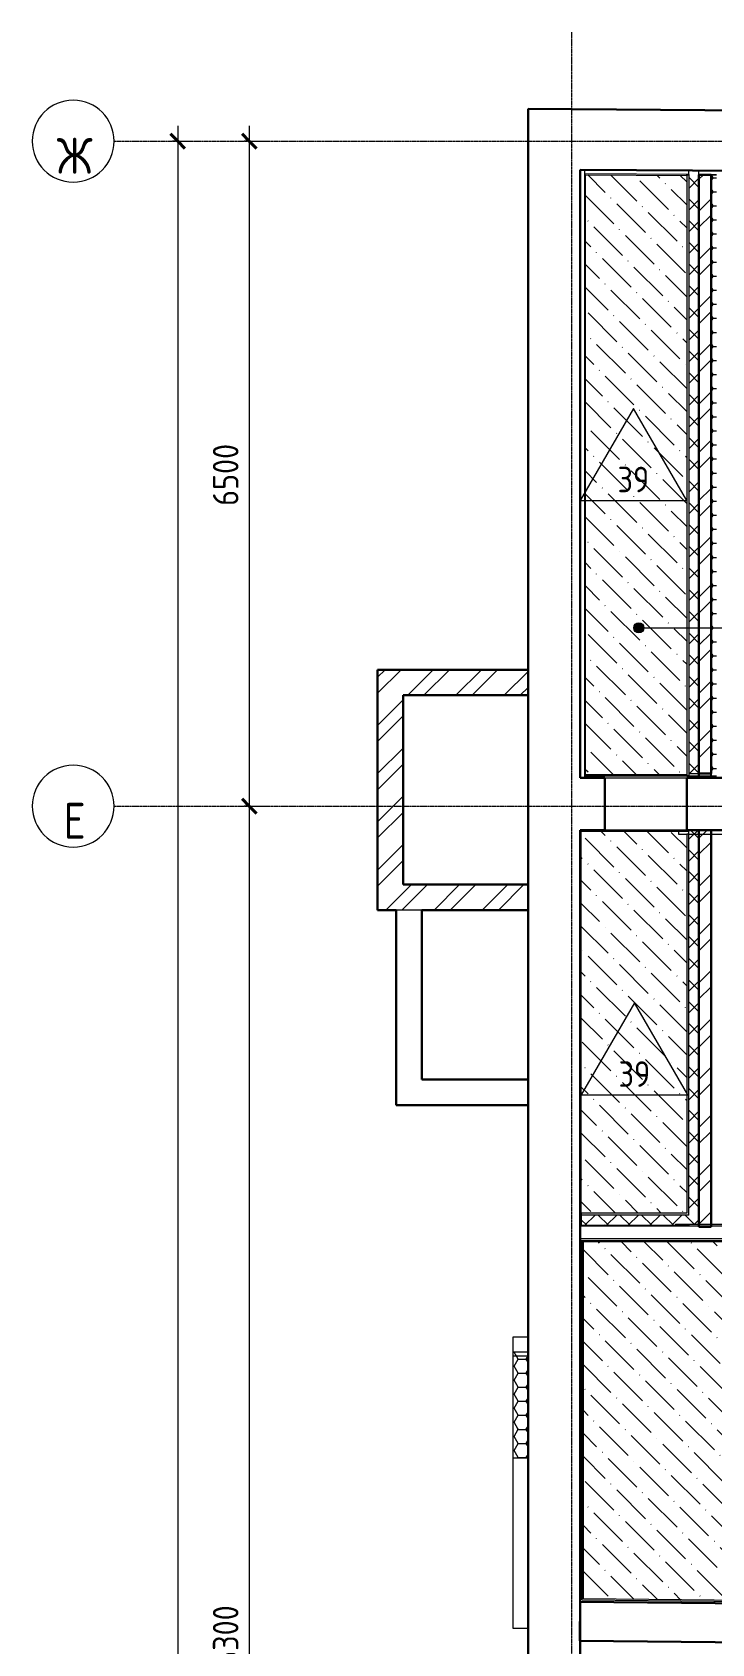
# Model space of a CAD drawing. Header units: millimetres. Extents: x -11773 to 96226, y -4908 to 46494.
# Drawn here: x -11773 to -5133, y 28356 to 44110 of the extents above; entities that cross this region are included whole.
import ezdxf

# ---------------------------------------------------------------- set-up
doc = ezdxf.new("R2010")
doc.units = ezdxf.units.MM
doc.linetypes.add('ADSK_Линия сетки', pattern=[25, 20, -2.5, 0, -2.5])
for name, color, linetype, lineweight in [('Каркас', 7, 'Continuous', 18), ('Марки', 7, 'Continuous', 20), ('Оси', 7, 'Continuous', 9), ('Отметки', 7, 'Continuous', 9), ('Перекрытие штриховка', 7, 'Continuous', 18), ('Размеры', 7, 'Continuous', 9), ('Размеры-100', 7, 'Continuous', 9), ('Стены внутренние', 7, 'Continuous', 18), ('Стены наружные', 7, 'Continuous', 18), ('Стены несущие', 7, 'Continuous', 30), ('Стены отделка', 7, 'Continuous', 30), ('Стены перегородки', 7, 'Continuous', 30), ('Стены штриховка', 7, 'Continuous', 9)]:
    doc.layers.add(name, color=color, linetype=linetype, lineweight=lineweight)
doc.styles.add('GOST Common', font='GOST_Common.ttf', dxfattribs={"width": 0.9, "height": 350})
doc.styles.add('GOST Common_1', font='GOST_Common.ttf', dxfattribs={"width": 0.9, "height": 250})
doc.styles.add('GOST Common_2', font='GOST_Common.ttf', dxfattribs={"width": 0.9, "height": 250})
doc.dimstyles.new('ADSK_Основной_2_5_мм', dxfattribs={"dimscale": 304.8, "dimtxt": 251.428749, "dimasz": 0.463911, "dimexe": 0.492126, "dimexo": 0.492126, "dimgap": 0.098425, "dimtad": 1, "dimrnd": 0.01, "dimdsep": 46, "dimtxsty": 'GOST Common_1', "dimblk1": 'OBLIQUE', "dimblk2": 'OBLIQUE', "dimsah": 1, "dimcen": 0.09, "dimdle": 0.492126, "dimazin": 2, "dimtfac": 1, "dimtdec": 4, "dimtix": 1, "dimtmove": 0, "dimatfit": 3, "dimfxl": 1, "dimtvp": 1, "dimtolj": 1, "dimtzin": 0, "dimlwd": 20, "dimlwe": 20, "dimarcsym": 2})
pattern_1 = [(135, (0, 0), (-308.69595, 84.18955), [396.875, -79.375, 3.353, -76.022])]
pattern_2 = [(45, (0, 0), (-235.7317, 235.7317), []), (45, (157.15, 0), (-235.7317, 235.7317), [])]
pattern_3 = [(45, (0, 0), (-106.066, 106.066), []), (135, (0, 0), (-106.066, -106.066), [])]
pattern_4 = [(0, (0, 0), (119.062, 68.741), [79.375, -158.75]), (120, (0, 0), (-119.06295, 68.74108), [79.375, -158.75]), (60, (0, 0), (5e-05, 137.48208), [0, -158.75, 79.375, 0])]

# ---------------------------------------------------------------- blocks, each defined once
blk = doc.blocks.new('Перемычка_ 2Арматуры - ПР-1_3-5267500-План полов подвала')
at = {"layer": 'Каркас', "lineweight": 9}
blk.add_line((480, -140), (458, -140), dxfattribs=at)
blk = doc.blocks.new('Уголок РП _ГОСТ 8509-93_ - Арматура-5267535-План полов подвала')
at = {"layer": 'Каркас', "lineweight": 9}
blk.add_line((-458, 0), (-480, 0), dxfattribs=at)
blk = doc.blocks.new('Уголок РП _ГОСТ 8509-93_ - Арматура-5267536-План полов подвала')
at = {"layer": 'Каркас', "lineweight": 9}
for p, q in [((-458, 12), (-480, 12)), ((-480, 6), (-458, 6)), ((-480, 0), (-458, 0))]:
    blk.add_line(p, q, dxfattribs=at)
blk = doc.blocks.new('Ось сетки - Круг_Ø8 мм-8258-План полов подвала')
at = {"layer": 'Оси', "lineweight": 20}
for start, end in [(360, 180), (180, 360)]:
    blk.add_arc((0, 0), 4, start, end, dxfattribs=at)
blk = doc.blocks.new('DIMBLOCK11-План полов подвала')
at = {"layer": 'Размеры-100', "lineweight": 20, "transparency": 16777216}
for p, q in [((-9652, 43195), (-9652, 36545)), ((-9652, 43045), (-9702, 43045)), ((-9652, 43045), (-9502, 43045)), ((-9652, 36545), (-9702, 36545)), ((-9652, 36545), (-9502, 36545))]:
    blk.add_line(p, q, dxfattribs=at)
at = {"layer": 'Размеры-100', "lineweight": 40, "transparency": 16777216}
for p, q in [((-9652, 43045), (-9722, 43116)), ((-9652, 43045), (-9581, 42974)), ((-9652, 36545), (-9722, 36616)), ((-9652, 36545), (-9581, 36474))]:
    blk.add_line(p, q, dxfattribs=at)
at = {"layer": 'Размеры-100', "color": 0, "lineweight": 20, "transparency": 16777216, "insert": (-10008, 39480), "char_height": 250, "width": 756.84, "attachment_point": 1, "rotation": 90, "line_spacing_factor": 1.022761, "style": 'GOST Common_1'}
blk.add_mtext('6500', dxfattribs=at)
blk = doc.blocks.new('_Oblique')
at = {"color": 0, "linetype": 'ByBlock', "lineweight": -2}
blk.add_line((-0.5, -0.5), (0.5, 0.5), dxfattribs=at)
blk = doc.blocks.new('DIMBLOCK12-План полов подвала')
at = {"layer": 'Размеры-100', "lineweight": 40, "transparency": 16777216}
for p, q in [((-9652, 36545), (-9722, 36616)), ((-9652, 36545), (-9581, 36474)), ((-9652, 20245), (-9722, 20316)), ((-9652, 20245), (-9581, 20174))]:
    blk.add_line(p, q, dxfattribs=at)
at = {"layer": 'Размеры-100', "lineweight": 20, "transparency": 16777216}
for p, q in [((-9652, 36545), (-9702, 36545)), ((-9652, 36545), (-9652, 20245)), ((-9652, 36545), (-9502, 36545)), ((-9652, 20245), (-9702, 20245)), ((-9652, 20245), (-9502, 20245))]:
    blk.add_line(p, q, dxfattribs=at)
at = {"layer": 'Размеры-100', "color": 0, "lineweight": 20, "transparency": 16777216, "insert": (-10008, 28024), "char_height": 250, "width": 889.8, "attachment_point": 1, "rotation": 90, "line_spacing_factor": 1.022761, "style": 'GOST Common_1'}
blk.add_mtext('16300', dxfattribs=at)
blk = doc.blocks.new('ADSK_Марка_ПерекрытиеПол - Экземпляр_Отделка пола-158379-План полов подвала')
at = {"layer": 'Марки', "color": 1, "true_color": 0xff0000}
for p, q in [((0, 9), (-5.2, 0)), ((5.2, 0), (0, 9)), ((-5.2, 0), (5.2, 0))]:
    blk.add_line(p, q, dxfattribs=at)
blk = doc.blocks.new('DIMBLOCK15-План полов подвала')
at = {"layer": 'Размеры-100', "lineweight": 20, "transparency": 16777216}
for p, q in [((-10352, 43195), (-10352, 8145)), ((-10352, 43045), (-10402, 43045)), ((-10352, 43045), (-10202, 43045)), ((-10352, 8295), (-10402, 8295)), ((-10352, 8295), (-10202, 8295))]:
    blk.add_line(p, q, dxfattribs=at)
at = {"layer": 'Размеры-100', "lineweight": 40, "transparency": 16777216}
for p, q in [((-10352, 43045), (-10422, 43116)), ((-10352, 43045), (-10281, 42974)), ((-10352, 8295), (-10422, 8366)), ((-10352, 8295), (-10281, 8224))]:
    blk.add_line(p, q, dxfattribs=at)
at = {"layer": 'Размеры-100', "color": 0, "lineweight": 20, "transparency": 16777216, "insert": (-10708, 25265), "char_height": 250, "width": 971.62, "attachment_point": 1, "rotation": 90, "line_spacing_factor": 1.022761, "style": 'GOST Common_1'}
blk.add_mtext('34750', dxfattribs=at)

msp = doc.modelspace()

# ---------------------------------------------------------------- hatches: boundary and pattern name
at = {"layer": 'Отметки'}
h = msp.add_hatch(color=256, dxfattribs=at)
edge = h.paths.add_edge_path()
edge.add_arc((-5844.999, 38287.388), 50, 0, 360)
at = {"layer": 'Перекрытие штриховка', "lineweight": 9, "true_color": 0x787878}
h = msp.add_hatch(dxfattribs=at)
h.set_pattern_fill('FP_14', color=8, style=0, pattern_type=2)
h.set_pattern_definition(pattern_1)
h.paths.add_polyline_path([(-5377.788, 36849.95), (-5377.788, 42708.342), (-6367.788, 42715.767), (-6367.788, 36849.95), (-6177.788, 36849.95)])
h.paths.add_polyline_path([(-6377.788, 42725.842), (-6377.788, 42765.843), (-6377.788, 42765.582), (-6377.788, 42726.663)])
h = msp.add_hatch(dxfattribs=at)
h.set_pattern_fill('FP_34', color=8, style=0, pattern_type=2)
h.set_pattern_definition([(135, (0, 0), (-308.69666, 84.19025), [396.875, -79.375, 3.353, -76.022])])
h.paths.add_polyline_path([(-6354.384, 32437.111), (-5485.971, 32437.111), (-5485.971, 32447.111), (-6407.788, 32447.111), (-6407.788, 32547.111), (-6417.788, 32546.917), (-6417.788, 32437.111), (-6407.788, 32437.111)])
h.paths.add_polyline_path([(-5377.788, 32567.111), (-5377.788, 36269.95), (-5457.202, 36269.95), (-5457.202, 36299.95), (-6407.788, 36299.95), (-6407.788, 32567.111), (-6295.508, 32567.111)])
h = msp.add_hatch(dxfattribs=at)
h.set_pattern_fill('FP_14', color=8, style=0, pattern_type=2)
h.set_pattern_definition(pattern_1)
h.paths.add_polyline_path([(-440, 28740.218), (-440, 31189.95), (-390, 31189.95), (-390, 31169.95), (-135, 31169.95), (-135, 32169.95), (-390, 32169.95), (-390, 32189.95), (-440, 32189.95), (-440, 32287.111), (-6387.788, 32287.111), (-6387.788, 28794.897), (-1054.192, 28745.864)])
at = {"layer": 'Стены внутренние', "lineweight": 9}
h = msp.add_hatch(dxfattribs=at)
h.set_pattern_fill('FP_43', color=256, style=0, pattern_type=2)
h.set_pattern_definition(pattern_3)
h.paths.add_polyline_path([(-5357.788, 36862.427), (-5257.788, 36862.427), (-5257.788, 42757.444), (-5357.788, 42757.444), (-5357.788, 37768.704)])
h = msp.add_hatch(dxfattribs=at)
h.set_pattern_fill('FP_36', color=256, style=0, pattern_type=2)
h.set_pattern_definition(pattern_2)
h.paths.add_polyline_path([(-5253.954, 36862.427), (-5137.788, 36862.427), (-5137.788, 42716.544), (-5257.788, 42717.443), (-5257.788, 36862.427)])
h = msp.add_hatch(dxfattribs=at)
h.set_pattern_fill('FP_52', color=256, style=0, pattern_type=2)
h.set_pattern_definition(pattern_4)
h.paths.add_polyline_path([(-5137.788, 36839.95), (-5087.788, 36839.95), (-5087.975, 42716.169), (-5137.788, 42716.544), (-5137.788, 36840.112)])
h = msp.add_hatch(dxfattribs=at)
h.set_pattern_fill('FP_36', color=256, style=0, pattern_type=2)
h.set_pattern_definition(pattern_2)
h.paths.add_polyline_path([(-6927.788, 37627.823), (-6927.788, 37877.823), (-8398.193, 37877.823), (-8398.193, 37627.823), (-7353.834, 37627.823)])
h = msp.add_hatch(dxfattribs=at)
h.set_pattern_fill('FP_36', color=256, style=0, pattern_type=2)
h.set_pattern_definition(pattern_2)
h.paths.add_polyline_path([(-8398.193, 35777.907), (-8148.193, 35777.907), (-8148.193, 37627.823), (-8398.193, 37627.823), (-8398.193, 36309.95)])
h = msp.add_hatch(dxfattribs=at)
h.set_pattern_fill('FP_43', color=256, style=0, pattern_type=2)
h.set_pattern_definition(pattern_3)
h.paths.add_polyline_path([(-5257.788, 32442.111), (-5257.788, 36304.95), (-5357.788, 36299.95), (-5357.788, 32457.111), (-5272.073, 32457.111)])
h = msp.add_hatch(dxfattribs=at)
h.set_pattern_fill('FP_36', color=256, style=0, pattern_type=2)
h.set_pattern_definition(pattern_2)
h.paths.add_polyline_path([(-5137.788, 32437.111), (-5137.788, 36309.95), (-5257.788, 36309.95), (-5257.788, 32437.111), (-5253.954, 32437.111)])
h = msp.add_hatch(dxfattribs=at)
h.set_pattern_fill('FP_36', color=256, style=0, pattern_type=2)
h.set_pattern_definition(pattern_2)
h.paths.add_polyline_path([(-8216.708, 35527.907), (-6927.788, 35527.907), (-6927.788, 35777.907), (-8398.193, 35777.907), (-8398.193, 35527.907)])
h = msp.add_hatch(dxfattribs=at)
h.set_pattern_fill('FP_43', color=256, style=0, pattern_type=2)
h.set_pattern_definition(pattern_3)
h.paths.add_polyline_path([(-5360.449, 32447.111), (-5357.788, 32447.111), (-5357.788, 32547.111), (-6407.788, 32547.111), (-6407.788, 32447.111), (-6349.855, 32447.111)])
at = {"layer": 'Стены наружные', "lineweight": 9}
h = msp.add_hatch(dxfattribs=at)
h.set_pattern_fill('FP_52', color=256, style=0, pattern_type=2)
h.set_pattern_definition(pattern_4)
h.paths.add_polyline_path([(-6967.054, 30170), (-6927.788, 30170), (-6927.788, 31206.976), (-7077.788, 31206.976), (-7077.788, 30170)])

# ---------------------------------------------------------------- linework, layer by layer
at = {"layer": 'Оси', "linetype": 'ADSK_Линия сетки'}
for p, q in [((-6500.435, 4292.971), (-6500.435, 44110.064)), ((-10973.221, 43045), (56115, 43045)), ((-10973.221, 36545), (56115, 36545))]:
    msp.add_line(p, q, dxfattribs=at)
at = {"layer": 'Отметки', "lineweight": 20}
msp.add_line((-5844.999, 38287.388), (-4319.467, 38287.388), dxfattribs=at)
at = {"layer": 'Отметки'}
msp.add_circle((-5844.999, 38287.388), 50, dxfattribs=at)
at = {"layer": 'Стены несущие'}
for p, q in [((-6927.788, 43359.985), (-6927.788, 8263.064)), ((-2332.345, 43325.52), (-6927.788, 43359.985)), ((-6417.788, 42766.143), (-6417.788, 36819.95)), ((-6417.788, 42766.143), (-2366.769, 42735.762)), ((-5137.788, 42717.443), (-5257.788, 42717.443)), ((-5257.788, 42717.443), (-5257.788, 36862.427)), ((-5137.788, 42717.443), (-5137.788, 36862.427)), ((-6927.788, 37877.823), (-8398.193, 37877.823)), ((-8398.193, 37877.823), (-8398.193, 35527.907)), ((-6927.788, 37627.823), (-6927.788, 37877.823)), ((-8148.193, 37627.823), (-6927.788, 37627.823)), ((-8148.193, 35777.907), (-8148.193, 37627.823)), ((-6417.788, 36819.95), (-6177.788, 36819.95)), ((-6177.788, 36309.95), (-6177.788, 36819.95)), ((-5377.788, 36819.95), (-5377.788, 36309.95)), ((1084, 36819.95), (-5377.788, 36819.95)), ((-5257.788, 36862.427), (-5137.788, 36862.427)), ((-6417.788, 36309.95), (-6177.788, 36309.95)), ((-6417.788, 20612.525), (-6417.788, 36309.95)), ((-5377.788, 36309.95), (-390, 36309.95)), ((-5257.788, 36310.813), (-5257.788, 32430.813)), ((-5137.788, 36310.813), (-5257.788, 36310.813)), ((-5137.788, 32430.813), (-5137.788, 36310.813)), ((-6927.788, 35777.907), (-8148.193, 35777.907)), ((-8398.193, 35527.907), (-8216.708, 35527.907)), ((-8216.708, 35527.907), (-8216.708, 33622.877)), ((-7966.708, 33872.877), (-7966.708, 35527.907)), ((-7966.708, 35527.907), (-6927.788, 35527.907)), ((-6927.788, 33872.877), (-7966.708, 33872.877)), ((-8216.708, 33622.877), (-6927.788, 33622.877)), ((-5257.788, 32430.813), (-5137.788, 32430.813)), ((-6417.393, 28765.167), (-6420.886, 28385.184)), ((-390, 28709.757), (-6417.393, 28765.167)), ((-6420.886, 28385.184), (357.388, 28322.87))]:
    msp.add_line(p, q, dxfattribs=at)
at = {"layer": 'Стены отделка', "lineweight": 9}
for p, q in [((-6377.788, 42765.582), (-6417.788, 42765.582)), ((-6377.488, 42765.841), (-6377.788, 42725.842)), ((-6377.788, 42765.582), (-6377.788, 36819.95)), ((-5357.788, 42718.193), (-6377.788, 42725.842)), ((-6367.788, 36849.95), (-6367.788, 42715.767)), ((-6367.788, 42715.767), (-5377.788, 42708.342)), ((-5377.788, 42712.892), (-5377.788, 42718.343)), ((-5357.788, 42712.892), (-5377.788, 42712.892)), ((-5377.788, 42708.342), (-5377.788, 36849.95)), ((-5357.788, 42718.193), (-5357.788, 36844.95)), ((-5257.788, 42717.443), (-5087.788, 42716.168)), ((-5087.788, 42716.169), (-5137.788, 42716.544)), ((-6417.788, 36819.95), (-6417.788, 36819.95)), ((-6377.788, 36839.95), (-5137.788, 36839.95)), ((-5377.788, 36849.95), (-6367.788, 36849.95)), ((-6177.788, 36819.95), (-5377.788, 36819.95)), ((-5377.788, 36844.95), (-5357.788, 36844.95)), ((-5377.788, 36839.95), (-5377.788, 36844.95)), ((-5357.788, 36862.427), (-5257.788, 36862.427)), ((-5137.788, 36862.427), (-5137.788, 36839.95)), ((-5137.788, 36839.95), (-5087.788, 36839.95)), ((-6407.788, 32567.111), (-6407.788, 36299.95)), ((-6407.788, 36299.95), (-5357.788, 36299.95)), ((-5377.788, 36309.95), (-6177.788, 36309.95)), ((-5457.202, 36309.95), (-5457.202, 36269.95)), ((-5457.202, 36269.95), (-5377.788, 36269.95)), ((-5377.788, 36269.95), (-5377.788, 32567.111)), ((-5357.788, 36304.95), (-5357.788, 36309.95)), ((-5257.788, 36304.95), (-5357.788, 36304.95)), ((-5357.788, 32547.111), (-5357.788, 36299.95)), ((-5357.788, 36269.95), (-390, 36269.95)), ((-5357.788, 32547.111), (-6417.788, 32547.111)), ((-5377.788, 32567.111), (-6407.788, 32567.111)), ((-6407.788, 32547.111), (-6407.788, 32447.111)), ((-5485.971, 32457.111), (-5485.971, 32437.111)), ((-5485.971, 32457.111), (-390, 32457.111)), ((-6417.788, 32297.111), (-430, 32297.111)), ((-6407.788, 32447.111), (-5357.788, 32447.111)), ((-6397.788, 28784.988), (-6397.788, 32297.111)), ((-5357.788, 32447.111), (-5357.788, 32442.111)), ((-5357.788, 32442.111), (-5257.788, 32442.111)), ((-6387.788, 32287.111), (-440, 32287.111)), ((-6387.788, 28794.897), (-6387.788, 32287.111)), ((-6927.788, 31354.474), (-7077.788, 31354.474)), ((-7077.788, 31354.474), (-7077.788, 28508.334)), ((-6927.788, 31206.976), (-7077.788, 31206.976)), ((-7077.788, 31170), (-6927.788, 31170)), ((-6927.788, 30170), (-7077.788, 30170)), ((-6417.788, 28785.172), (-6417.209, 28785.167)), ((-6417.209, 28785.167), (-6417.393, 28765.167)), ((-6417.393, 28765.167), (-411.921, 28709.958)), ((-6397.788, 28784.988), (-411.737, 28729.958)), ((-440, 28740.218), (-6387.788, 28794.897)), ((-7077.788, 28508.334), (-6927.788, 28508.334))]:
    msp.add_line(p, q, dxfattribs=at)
at = {"layer": 'Стены перегородки', "lineweight": 18}
for p, q in [((-390, 32437.111), (-6417.788, 32437.111)), ((-6417.788, 32317.111), (-390, 32317.111))]:
    msp.add_line(p, q, dxfattribs=at)
at = {"layer": 'Стены штриховка'}
for p, q in [((-5377.788, 42708.342), (-5377.788, 42712.892)), ((-5357.788, 42718.193), (-5357.788, 42758.194)), ((-5257.788, 42717.443), (-5257.788, 42757.444)), ((-5377.788, 36844.95), (-5377.788, 36849.95)), ((-5357.788, 36269.95), (-5377.788, 36269.95)), ((-5357.788, 36299.95), (-5357.788, 36304.95)), ((-7966.708, 35527.907), (-8216.708, 35527.907)), ((-6407.788, 32567.111), (-6407.788, 32547.111))]:
    msp.add_line(p, q, dxfattribs=at)

# ---------------------------------------------------------------- block references
at = {"layer": 'Каркас'}
for name, p, rotation in [('Уголок РП _ГОСТ 8509-93_ - Арматура-5267536-План полов подвала', (-5252.088, 37319.95), 89.99999999999966), ('Перемычка_ 2Арматуры - ПР-1_3-5267500-План полов подвала', (-5117.788, 37319.95), 269.9999999999993), ('Уголок РП _ГОСТ 8509-93_ - Арматура-5267535-План полов подвала', (-5143.488, 37319.95), 89.99999999999893)]:
    msp.add_blockref(name, p, dxfattribs=dict(at, rotation=rotation))
at = {"layer": 'Марки', "color": 1, "true_color": 0xff0000, "xscale": 99.99999999999993, "yscale": 99.99999999999993, "zscale": 99.99999999999993}
for p in [(-5897.788, 39533.247), (-5887.788, 33720.916)]:
    msp.add_blockref('ADSK_Марка_ПерекрытиеПол - Экземпляр_Отделка пола-158379-План полов подвала', p, dxfattribs=at)
at = {"layer": 'Оси', "lineweight": 20, "xscale": 99.99999999999993, "yscale": 99.99999999999993, "zscale": 99.99999999999993, "rotation": 269.9999999999994}
for p in [(-11373.221, 43045), (-11373.221, 36545)]:
    msp.add_blockref('Ось сетки - Круг_Ø8 мм-8258-План полов подвала', p, dxfattribs=at)

# ---------------------------------------------------------------- texts
at = {"layer": 'Марки', "color": 1, "lineweight": 9, "true_color": 0xff0000, "char_height": 250, "width": 327.6, "attachment_point": 5, "line_spacing_factor": 1.022766, "style": 'GOST Common_2'}
for insert in [(-5898.819, 39737.673), (-5888.819, 33925.342)]:
    msp.add_mtext('\\pxqc,t1.44,2.88,4.32,5.76,7.2,8.64,10.08,11.52,12.96,14.4,15.84,17.28,18.72,20.16,21.6,23.04,24.48,25.92,27.36,28.8,30.24,31.68,33.12,34.56,36,37.44,38.88,40.32,41.76,43.2,44.64,46.08;{39}', dxfattribs=dict(at, insert=insert))
at = {"layer": 'Оси', "char_height": 350, "attachment_point": 5, "line_spacing_factor": 1.022766, "style": 'GOST Common'}
for s, insert, width in [('\\pxqc,t0.25714,0.51429,0.77143,1.02857,1.28571,1.54286,1.8,2.05714,2.31429,2.57143,2.82857,3.08571,3.34286,3.6,3.85714,4.11429,4.37143,4.62857,4.88571,5.14286,5.4,5.65714,5.91429,6.17143,6.42857,6.68571,6.94286,7.2,7.45714,7.71429,7.97143,8.22857;{Ж}', (-11358.743, 42902.149), 327.6), ('\\pxqc,t0.25714,0.51429,0.77143,1.02857,1.28571,1.54286,1.8,2.05714,2.31429,2.57143,2.82857,3.08571,3.34286,3.6,3.85714,4.11429,4.37143,4.62857,4.88571,5.14286,5.4,5.65714,5.91429,6.17143,6.42857,6.68571,6.94286,7.2,7.45714,7.71429,7.97143,8.22857;{Е}', (-11358.743, 36402.149), 232.2)]:
    msp.add_mtext(s, dxfattribs=dict(at, insert=insert, width=width))

# ---------------------------------------------------------------- dimensions: what is measured, and where the dimension line sits
at = {"layer": 'Размеры', "lineweight": 20}
for base, p1, p2, override, picture, middle in [((-10351.661, 8295), (-10251.676, 43045), (-10251.676, 8295), {"dimpost": '<>', "dimfxl": 34750}, 'DIMBLOCK15-План полов подвала', (-10506.661, 25670)), ((-9651.661, 36545), (-9551.676, 43045), (-9551.676, 36545), {"dimpost": '<>', "dimfxl": 6500}, 'DIMBLOCK11-План полов подвала', (-9806.661, 39795)), ((-9651.661, 20245), (-9551.676, 36545), (-9551.676, 20245), {"dimpost": '<>', "dimfxl": 16300}, 'DIMBLOCK12-План полов подвала', (-9806.661, 28395))]:
    dim = msp.add_linear_dim(base=base, p1=p1, p2=p2, angle=90, dimstyle='ADSK_Основной_2_5_мм', override=override, dxfattribs=at)
    dim.commit()
    dim.dimension.update_dxf_attribs({"geometry": picture, "text_midpoint": middle})

doc.saveas('drawing.dxf')
